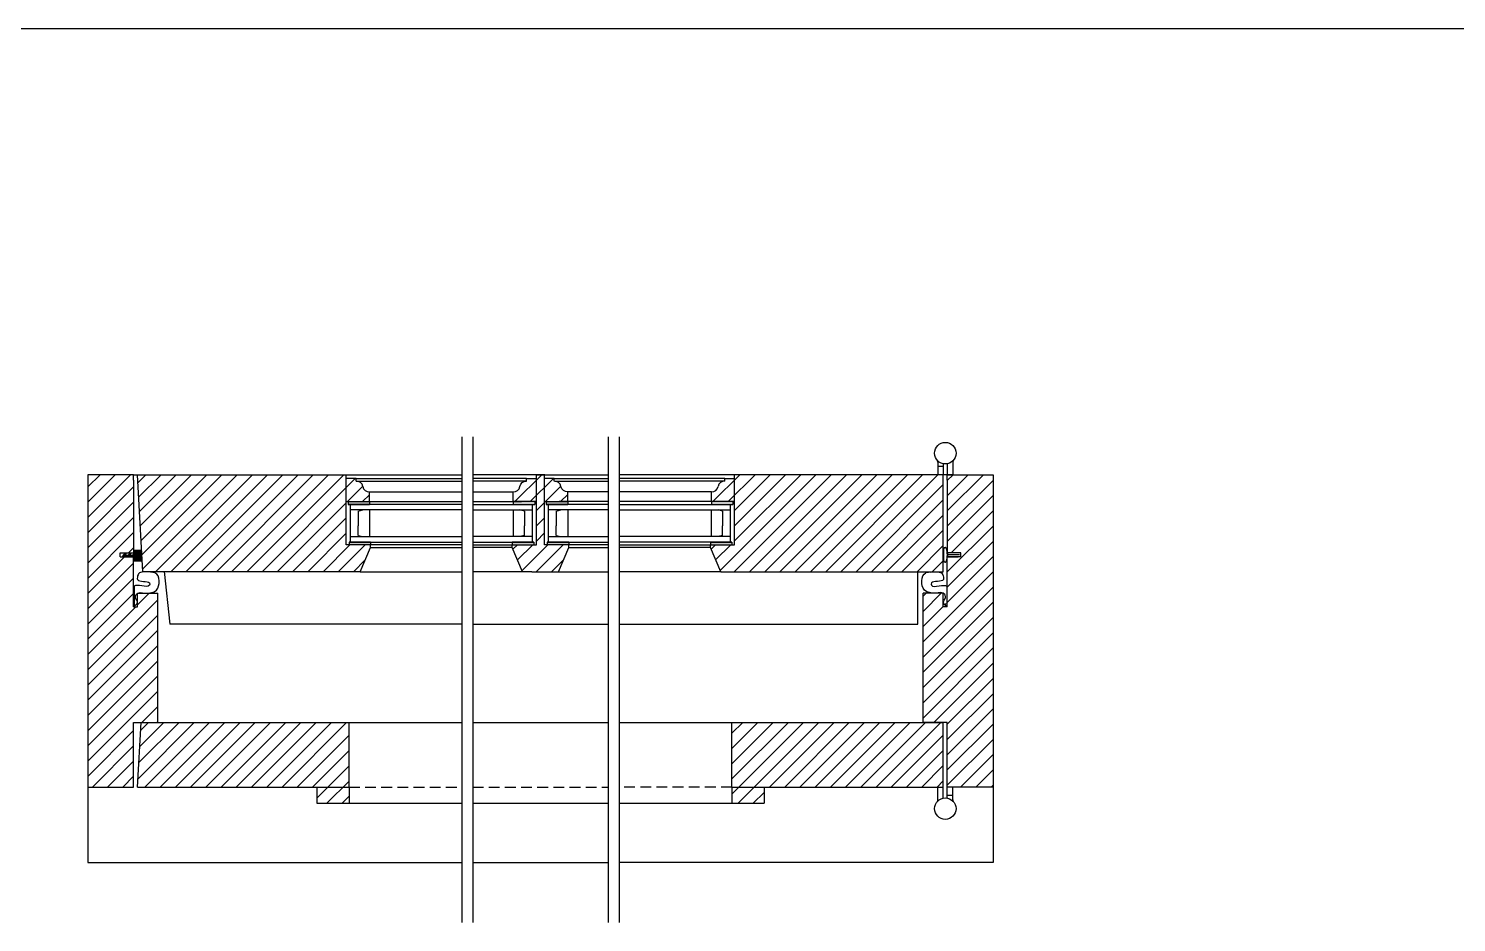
# Model space of a CAD drawing. Header units: inches. Extents: x 1985 to 11287, y 379 to 4336.
# Drawn here: x 7589.45 to 7622.59, y 3369.77 to 3390.52 of the extents above; entities that cross this region are included whole.
import ezdxf

# ---------------------------------------------------------------- set-up
doc = ezdxf.new("R2010")
doc.units = ezdxf.units.IN
doc.header["$MEASUREMENT"] = 0
doc.linetypes.add('HIDDEN', pattern=[0.375, 0.25, -0.125])
for name, color, linetype in [('glass 99', 6, 'CONTINUOUS'), ('glazing tape 99', 7, 'CONTINUOUS'), ('hardware 99', 94, 'CONTINUOUS'), ('hatch 99', 1, 'CONTINUOUS'), ('screen 99', 4, 'CONTINUOUS'), ('separation 99', 3, 'CONTINUOUS'), ('weatherstripping 99', 5, 'CONTINUOUS'), ('wood detail 99', 7, 'CONTINUOUS')]:
    doc.layers.add(name, color=color, linetype=linetype)
pattern_1 = [(45, (3330.23896, 5e-13), (-0.176776695, 0.176776695), [])]

msp = doc.modelspace()

# ---------------------------------------------------------------- hatches: boundary and pattern name
at = {"layer": 'glazing tape 99'}
h = msp.add_hatch(color=7, dxfattribs=at)
h.paths.add_polyline_path([(7597.359868, 3379.539947), (7596.859868, 3379.539947), (7596.859868, 3379.477447), (7597.359868, 3379.477447)])
h.paths.add_polyline_path([(7597.383368, 3378.602447), (7596.883368, 3378.602447), (7596.883368, 3378.539947), (7597.383368, 3378.539947)])
h = msp.add_hatch(color=7, dxfattribs=at)
h.paths.add_polyline_path([(7601.194058, 3379.539947), (7600.694058, 3379.539947), (7600.694058, 3379.477447), (7601.194058, 3379.477447)])
h.paths.add_polyline_path([(7601.959558, 3379.539947), (7601.459558, 3379.539947), (7601.459558, 3379.477447), (7601.959558, 3379.477447)])
h.paths.add_polyline_path([(7601.983058, 3378.602447), (7601.483058, 3378.602447), (7601.483058, 3378.539947), (7601.983058, 3378.539947)])
h.paths.add_polyline_path([(7601.170558, 3378.602447), (7600.670558, 3378.602447), (7600.670558, 3378.539947), (7601.170558, 3378.539947)])
h = msp.add_hatch(color=7, dxfattribs=at)
h.paths.add_polyline_path([(7605.793747, 3379.539947), (7605.293747, 3379.539947), (7605.293747, 3379.477447), (7605.793747, 3379.477447)])
h.paths.add_polyline_path([(7605.770247, 3378.602447), (7605.270247, 3378.602447), (7605.270247, 3378.539947), (7605.770247, 3378.539947)])
at = {"layer": 'hatch 99'}
h = msp.add_hatch(dxfattribs=at)
h.set_pattern_fill('ANSI31', color=256, scale=2, style=0)
h.set_pattern_definition(pattern_1)
h.paths.add_polyline_path([(7592.445883, 3377.414947), (7591.977053, 3377.414947), (7591.977053, 3377.102483), (7591.883395, 3377.102483), (7591.883395, 3378.258447), (7591.570895, 3378.258447), (7591.570895, 3378.352447), (7591.883395, 3378.352447), (7591.883395, 3380.039947), (7591.883395, 3380.164947), (7591.883391, 3380.164947), (7590.820883, 3380.164947), (7590.820883, 3372.914947), (7591.883383, 3372.914947), (7591.883383, 3374.414947), (7592.445883, 3374.414947)])
h = msp.add_hatch(dxfattribs=at)
h.set_pattern_fill('ANSI31', color=256, scale=2, style=0)
h.set_pattern_definition(pattern_1)
h.paths.add_polyline_path([(7596.820854, 3380.164947), (7591.977121, 3380.164947), (7592.095039, 3377.914947), (7597.142297, 3377.914947), (7597.383368, 3378.477447), (7597.383368, 3378.539947), (7596.820854, 3378.539947)])
h.paths.add_polyline_path([(7597.203139, 3379.894259, 0.374595674), (7597.050668, 3380.016447), (7597.050668, 3380.078947), (7596.820854, 3380.078947), (7596.820854, 3379.539947), (7597.359868, 3379.539947), (7597.359868, 3379.766447, -0.380557848)], flags=17)
h = msp.add_hatch(dxfattribs=at)
h.set_pattern_fill('ANSI31', color=256, scale=2, style=0)
h.set_pattern_definition(pattern_1)
h.paths.add_polyline_path([(7601.983058, 3378.477447), (7601.983058, 3378.539947), (7601.420543, 3378.539947), (7601.420543, 3380.164947), (7601.233072, 3380.164947), (7601.233072, 3378.539947), (7600.670558, 3378.539947), (7600.670558, 3378.477447), (7600.911629, 3377.914947), (7601.130379, 3377.914947), (7601.741986, 3377.914947)])
h.paths.add_polyline_path([(7601.233072, 3380.078947), (7601.006558, 3380.078947), (7601.006558, 3380.016447, 0.375199902), (7600.850308, 3379.891447, -0.375199902), (7600.694058, 3379.766447), (7600.694058, 3379.539947), (7601.233072, 3379.539947)], flags=17)
h.paths.add_polyline_path([(7601.803308, 3379.891447, 0.375199902), (7601.647058, 3380.016447), (7601.647058, 3380.078947), (7601.420543, 3380.078947), (7601.420543, 3379.539947), (7601.959558, 3379.539947), (7601.959558, 3379.766447, -0.375199902)], flags=17)
h = msp.add_hatch(dxfattribs=at)
h.set_pattern_fill('ANSI31', color=256, scale=2, style=0)
h.set_pattern_definition(pattern_1)
h.paths.add_polyline_path([(7605.832761, 3380.078947), (7605.606247, 3380.078947), (7605.606247, 3380.016447), (7605.593125, 3380.016447, 0.350781059), (7605.449997, 3379.891447, -0.375199902), (7605.293747, 3379.766447), (7605.293747, 3379.539947), (7605.832761, 3379.539947)], flags=17)
h.paths.add_polyline_path([(7610.676497, 3380.164947), (7605.832761, 3380.164947), (7605.832761, 3378.539947), (7605.270247, 3378.539947), (7605.270247, 3378.477447), (7605.511318, 3377.914947), (7610.676497, 3377.914947)])
h = msp.add_hatch(dxfattribs=at)
h.set_pattern_fill('ANSI31', color=256, scale=2, style=0)
h.set_pattern_definition(pattern_1)
edge = h.paths.add_edge_path()
edge.add_line((7611.832732, 3380.164947), (7610.770224, 3380.164947))
edge.add_line((7610.770224, 3380.164947), (7610.770224, 3380.039947))
edge.add_line((7610.770224, 3380.039947), (7610.77022, 3380.039947))
edge.add_line((7610.77022, 3380.039947), (7610.770224, 3378.352447))
edge.add_line((7610.770224, 3378.352447), (7611.08272, 3378.352447))
edge.add_line((7611.08272, 3378.352447), (7611.08272, 3378.258447))
edge.add_line((7611.08272, 3378.258447), (7610.770224, 3378.258447))
edge.add_line((7610.770224, 3378.258447), (7610.770224, 3377.102483))
edge.add_line((7610.770224, 3377.102483), (7610.676562, 3377.102483))
edge.add_line((7610.676562, 3377.102483), (7610.676562, 3377.414387))
edge.add_spline(control_points=[(7610.503306, 3377.416624), (7610.575191, 3377.4312), (7610.703114, 3377.448839), (7610.742852, 3377.284755), (7610.652061, 3377.241657), (7610.68922, 3377.152204), (7610.75926, 3377.107988)], knot_values=[0.002756706, 0.002756706, 0.002756706, 0.002756706, 0.162430415, 0.217787302, 0.327082606, 0.496812861, 0.496812861, 0.496812861, 0.496812861], degree=3, periodic=0)
edge.add_line((7610.675385, 3377.414947), (7610.207732, 3377.414947))
edge.add_line((7610.207732, 3377.414947), (7610.207732, 3374.414947))
edge.add_line((7610.207732, 3374.414947), (7610.770232, 3374.414947))
edge.add_line((7610.770232, 3374.414947), (7610.770232, 3372.914947))
edge.add_line((7610.770232, 3372.914947), (7611.832732, 3372.914947))
edge.add_line((7611.832732, 3372.914947), (7611.832732, 3380.164947))
h = msp.add_hatch(dxfattribs=at)
h.set_pattern_fill('ANSI31', color=1, scale=2, style=0)
h.set_pattern_definition([(45, (6268.97849, 4337.23743), (-0.176776695, 0.176776695), [])])
h.paths.add_polyline_path([(7596.883383, 3372.914947), (7596.883383, 3374.414947), (7592.055695, 3374.414947), (7591.977083, 3372.914947)])
h.paths.add_polyline_path([(7596.883383, 3372.539947), (7596.883383, 3372.914947), (7596.133383, 3372.914947), (7596.133383, 3372.539947)])
h.paths.add_polyline_path([(7606.520232, 3372.539947), (7606.520232, 3372.914947), (7605.770232, 3372.914947), (7605.770232, 3372.539947)])
h.paths.add_polyline_path([(7610.676532, 3372.914947), (7610.676532, 3374.414947), (7605.770232, 3374.414947), (7605.770232, 3372.914947)])
at = {"layer": 'weatherstripping 99', "lineweight": 30}
msp.add_hatch(color=5, dxfattribs=at).paths.add_polyline_path([(7591.914395, 3378.414947), (7591.883422, 3378.414947), (7591.883403, 3378.319426), (7591.849813, 3378.289699), (7591.790019, 3378.289699), (7591.833556, 3378.351947), (7591.805259, 3378.351947), (7591.761722, 3378.289699), (7591.682834, 3378.289699), (7591.72637, 3378.351947), (7591.698073, 3378.351947), (7591.631549, 3378.273199), (7591.631549, 3378.258447), (7591.883391, 3378.258447), (7591.883373, 3378.164947), (7591.914395, 3378.164947)])
h = msp.add_hatch(dxfattribs=at)
h.set_pattern_fill('ANSI36', color=5, scale=0.125, angle=315, style=0)
h.set_pattern_definition([(0, (7779.706804, 1788.192995), (0.02734375, 0.015625), [0.0390625, -0.0078125, 0, -0.0078125])])
h.paths.add_polyline_path([(7592.068835, 3378.414947), (7591.914395, 3378.414947), (7591.914395, 3378.164947), (7592.081937, 3378.164947)])

# ---------------------------------------------------------------- linework, layer by layer
at = {"layer": 'glass 99', "color": 6}
for p, q in [((7599.503643, 3379.477447), (7596.859868, 3379.477447)), ((7596.914554, 3378.602447), (7596.914554, 3379.477447)), ((7599.503643, 3379.352447), (7596.914554, 3379.352447)), ((7597.095488, 3379.322456), (7597.203271, 3379.352447)), ((7597.095488, 3379.322456), (7597.095488, 3378.977447)), ((7597.359868, 3379.352447), (7597.359868, 3378.727447)), ((7599.753643, 3379.477447), (7601.194058, 3379.477447)), ((7599.753643, 3379.352447), (7601.139372, 3379.352447)), ((7600.694058, 3379.352447), (7600.694058, 3378.727447)), ((7600.958438, 3379.322456), (7600.850655, 3379.352447)), ((7600.958438, 3379.322456), (7600.958438, 3378.977447)), ((7601.139372, 3378.602447), (7601.139372, 3379.477447)), ((7602.899972, 3379.477447), (7601.459558, 3379.477447)), ((7601.514243, 3378.602447), (7601.514243, 3379.477447)), ((7602.899972, 3379.352447), (7601.514243, 3379.352447)), ((7601.695177, 3379.322456), (7601.80296, 3379.352447)), ((7601.695177, 3379.322456), (7601.695177, 3378.977447)), ((7601.959558, 3379.352447), (7601.959558, 3378.727447)), ((7603.149972, 3379.477447), (7605.793747, 3379.477447)), ((7603.149972, 3379.352447), (7605.739061, 3379.352447)), ((7605.291373, 3379.352447), (7605.291373, 3378.727447)), ((7605.555753, 3379.322456), (7605.44797, 3379.352447)), ((7605.555753, 3379.322456), (7605.555753, 3378.977447)), ((7605.739061, 3378.602447), (7605.739061, 3379.477447)), ((7597.095488, 3378.757439), (7597.095488, 3378.977447)), ((7600.958438, 3378.757439), (7600.958438, 3378.977447)), ((7601.695177, 3378.757439), (7601.695177, 3378.977447)), ((7605.555753, 3378.757439), (7605.555753, 3378.977447)), ((7596.883368, 3378.602447), (7599.503643, 3378.602447)), ((7596.914554, 3378.727447), (7599.503643, 3378.727447)), ((7597.095488, 3378.757439), (7597.203271, 3378.727447)), ((7601.139372, 3378.727447), (7599.753643, 3378.727447)), ((7599.753643, 3378.602447), (7601.170558, 3378.602447)), ((7600.958438, 3378.757439), (7600.850655, 3378.727447)), ((7601.483058, 3378.602447), (7602.899972, 3378.602447)), ((7601.514243, 3378.727447), (7602.899972, 3378.727447)), ((7601.695177, 3378.757439), (7601.80296, 3378.727447)), ((7605.739061, 3378.727447), (7603.149972, 3378.727447)), ((7605.770247, 3378.602447), (7603.149972, 3378.602447)), ((7605.555753, 3378.757439), (7605.44797, 3378.727447))]:
    msp.add_line(p, q, dxfattribs=at)
at = {"layer": 'glazing tape 99', "color": 7}
for p, q in [((7596.859868, 3379.539947), (7596.859868, 3379.477447)), ((7597.359868, 3379.539947), (7597.359868, 3379.477447)), ((7605.293747, 3379.539947), (7605.293747, 3379.477447)), ((7605.793747, 3379.539947), (7605.793747, 3379.477447)), ((7601.170558, 3378.602447), (7600.670558, 3378.602447)), ((7601.983058, 3378.602447), (7601.483058, 3378.602447))]:
    msp.add_line(p, q, dxfattribs=at)
at = {"layer": 'glazing tape 99'}
for p, q in [((7600.694058, 3379.539947), (7600.694058, 3379.477447)), ((7601.194058, 3379.539947), (7601.194058, 3379.477447)), ((7601.459558, 3379.539947), (7601.459558, 3379.477447)), ((7601.959558, 3379.539947), (7601.959558, 3379.477447)), ((7596.859868, 3379.477447), (7597.359868, 3379.477447)), ((7600.694058, 3379.477447), (7601.194058, 3379.477447)), ((7601.459558, 3379.477447), (7601.959558, 3379.477447)), ((7605.293747, 3379.477447), (7605.793747, 3379.477447)), ((7596.883368, 3378.602447), (7596.883368, 3378.539947)), ((7597.383368, 3378.602447), (7596.883368, 3378.602447)), ((7597.383368, 3378.602447), (7597.383368, 3378.539947)), ((7600.670558, 3378.602447), (7600.670558, 3378.539947)), ((7601.170558, 3378.602447), (7601.170558, 3378.539947)), ((7601.483058, 3378.602447), (7601.483058, 3378.539947)), ((7601.983058, 3378.602447), (7601.983058, 3378.539947)), ((7605.270247, 3378.602447), (7605.270247, 3378.539947)), ((7605.270247, 3378.602447), (7605.770247, 3378.602447)), ((7605.770247, 3378.602447), (7605.770247, 3378.539947))]:
    msp.add_line(p, q, dxfattribs=at)
at = {"layer": 'hardware 99', "color": 94}
for p, q in [((7610.551497, 3380.458235), (7610.551497, 3380.164947)), ((7610.676497, 3380.352447), (7610.551497, 3380.352447)), ((7610.676497, 3380.419379), (7610.676497, 3380.164947)), ((7610.770224, 3380.419379), (7610.770224, 3380.164947)), ((7610.895224, 3380.458235), (7610.895224, 3380.164947)), ((7610.551505, 3372.62166), (7610.551505, 3372.914947)), ((7610.676505, 3372.660516), (7610.676505, 3372.914947)), ((7610.770232, 3372.660516), (7610.770232, 3372.914947)), ((7610.895232, 3372.62166), (7610.895232, 3372.914947)), ((7610.770232, 3372.727447), (7610.895232, 3372.727447))]:
    msp.add_line(p, q, dxfattribs=at)
at = {"layer": 'hardware 99'}
msp.add_line((7610.885641, 3380.164947), (7610.770224, 3380.164947), dxfattribs=at)
at = {"layer": 'hardware 99', "color": 94}
for centre in [(7610.723361, 3380.664947), (7610.723368, 3372.414947)]:
    msp.add_circle(centre, 0.25, dxfattribs=at)
for centre, start, end in [((7610.488997, 3380.458235), 0, 41.4128763), ((7610.957724, 3380.458235), 138.5871237, 180), ((7610.489005, 3372.62166), 318.5871237, 0), ((7610.957732, 3372.62166), 180, 221.4128763)]:
    msp.add_arc(centre, 0.0625, start, end, dxfattribs=at)
at = {"layer": 'screen 99', "color": 4, "linetype": 'HIDDEN'}
for p, q in [((7596.883383, 3372.914947), (7599.503643, 3372.914947)), ((7599.753643, 3372.914947), (7602.899972, 3372.914947)), ((7605.770232, 3372.914947), (7603.149972, 3372.914947))]:
    msp.add_line(p, q, dxfattribs=at)
at = {"layer": 'separation 99'}
msp.add_line((7548.604797, 3390.520478), (7625.276756, 3390.520478), dxfattribs=at)
at = {"layer": 'weatherstripping 99', "color": 5, "lineweight": 30}
for p, q in [((7591.631549, 3378.273199), (7591.698073, 3378.351947)), ((7591.631549, 3378.273199), (7591.631549, 3378.258447)), ((7591.631549, 3378.258447), (7591.631549, 3378.273199)), ((7591.883391, 3378.258447), (7591.631549, 3378.258447)), ((7591.682834, 3378.289699), (7591.72637, 3378.351947)), ((7591.761722, 3378.289699), (7591.682834, 3378.289699)), ((7591.698073, 3378.351947), (7591.72637, 3378.351947)), ((7591.761722, 3378.289699), (7591.805259, 3378.351947)), ((7591.790019, 3378.289699), (7591.833556, 3378.351947)), ((7591.849813, 3378.289699), (7591.790019, 3378.289699)), ((7591.805259, 3378.351947), (7591.833556, 3378.351947)), ((7591.883403, 3378.319426), (7591.849813, 3378.289699)), ((7591.883391, 3378.258447), (7591.883373, 3378.164947)), ((7591.883422, 3378.414947), (7591.883403, 3378.319426)), ((7591.883422, 3378.414947), (7592.068835, 3378.414947)), ((7591.914395, 3378.164947), (7591.914395, 3378.414947)), ((7592.081937, 3378.164947), (7592.068835, 3378.414947)), ((7611.053316, 3378.305447), (7610.772066, 3378.305447)), ((7591.883373, 3378.164947), (7592.081937, 3378.164947)), ((7591.894355, 3377.581774), (7591.894355, 3377.107988)), ((7610.75926, 3377.581774), (7610.75926, 3377.107988))]:
    msp.add_line(p, q, dxfattribs=at)
at = {"layer": 'weatherstripping 99'}
msp.add_line((7610.772066, 3378.352447), (7610.772066, 3378.258447), dxfattribs=at)
at = {"layer": 'weatherstripping 99', "color": 5, "lineweight": 30}
for centre, radius, start, end in [((7612.168651, 3378.305448), 1.490314, 175.5422501, 184.4577651), ((7610.719485, 3378.435619), 0.039346, 44.9078748, 201.3716879), ((7610.255027, 3378.30545), 0.517039, 342.211976, 17.7871245), ((7592.277655, 3377.631901), 0.272391, 68.1531508, 90.3367326), ((7610.37596, 3377.631901), 0.272391, 89.6632674, 111.8468492), ((7610.719485, 3378.175276), 0.039346, 158.6283299, 315.092152)]:
    msp.add_arc(centre, radius, start, end, dxfattribs=at)
for points, knots in [([(7592.276054, 3377.904287), (7592.139046, 3377.915362), (7592.044763, 3377.908666), (7591.98246, 3377.864924), (7591.937451, 3377.636645), (7592.260411, 3377.732578), (7592.262048, 3377.507738), (7591.950297, 3377.630151), (7591.894355, 3377.581774)], [0, 0, 0, 0, 0.083614321, 0.208464293, 0.316031641, 0.607589822, 0.683535209, 1.009413891, 1.009413891, 1.009413891, 1.009413891]), ([(7592.150309, 3377.416624), (7592.250545, 3377.420045), (7592.499983, 3377.419825), (7592.50654, 3377.8333), (7592.379019, 3377.884729)], [0, 0, 0, 0, 0.2460489598, 0.6041502785, 0.6041502785, 0.6041502785, 0.6041502785]), ([(7610.503306, 3377.416624), (7610.40307, 3377.420045), (7610.153632, 3377.419825), (7610.147075, 3377.8333), (7610.274596, 3377.884729)], [0, 0, 0, 0, 0.2460489598, 0.6041502785, 0.6041502785, 0.6041502785, 0.6041502785]), ([(7610.377561, 3377.904287), (7610.514569, 3377.915362), (7610.608852, 3377.908666), (7610.671155, 3377.864924), (7610.716164, 3377.636645), (7610.393204, 3377.732578), (7610.391567, 3377.507738), (7610.703318, 3377.630151), (7610.75926, 3377.581774)], [0, 0, 0, 0, 0.083614321, 0.208464293, 0.316031641, 0.607589822, 0.683535209, 1.009413891, 1.009413891, 1.009413891, 1.009413891]), ([(7591.894355, 3377.107988), (7591.964395, 3377.152204), (7592.001554, 3377.241657), (7591.910763, 3377.284755), (7591.950501, 3377.448839), (7592.078424, 3377.4312), (7592.150309, 3377.416624)], [0.0027567057, 0.0027567057, 0.0027567057, 0.0027567057, 0.1724869609, 0.2817822642, 0.3371391511, 0.4968128609, 0.4968128609, 0.4968128609, 0.4968128609]), ([(7610.75926, 3377.107988), (7610.68922, 3377.152204), (7610.652061, 3377.241657), (7610.742852, 3377.284755), (7610.703114, 3377.448839), (7610.575191, 3377.4312), (7610.503306, 3377.416624)], [0.0027567057, 0.0027567057, 0.0027567057, 0.0027567057, 0.1724869609, 0.2817822642, 0.3371391511, 0.4968128609, 0.4968128609, 0.4968128609, 0.4968128609])]:
    msp.add_open_spline(points, degree=3, knots=knots, dxfattribs=at)
at = {"layer": 'wood detail 99'}
for p, q in [((7599.503643, 3381.042694), (7599.503643, 3369.773564)), ((7599.753643, 3381.042694), (7599.753643, 3369.773564)), ((7602.899972, 3381.042694), (7602.899972, 3369.773564)), ((7603.149972, 3381.042694), (7603.149972, 3369.773564)), ((7591.883395, 3380.039947), (7591.883395, 3378.352447)), ((7592.095039, 3377.914947), (7591.977121, 3380.164947)), ((7596.820854, 3380.164947), (7599.503643, 3380.164947)), ((7597.050668, 3380.078947), (7599.503643, 3380.078947)), ((7597.050668, 3380.016447), (7599.503643, 3380.016447)), ((7601.425022, 3380.164947), (7599.753643, 3380.164947)), ((7601.006558, 3380.078947), (7599.753643, 3380.078947)), ((7600.993435, 3380.016447), (7599.753643, 3380.016447)), ((7601.228593, 3380.164947), (7602.899972, 3380.164947)), ((7601.647058, 3380.078947), (7602.899972, 3380.078947)), ((7601.66018, 3380.016447), (7602.899972, 3380.016447)), ((7605.832761, 3380.164947), (7603.149972, 3380.164947)), ((7605.606247, 3380.078947), (7603.149972, 3380.078947)), ((7605.606247, 3380.016447), (7603.149972, 3380.016447)), ((7610.676497, 3377.914947), (7610.676497, 3380.164947)), ((7610.77022, 3380.039947), (7610.770224, 3378.352447)), ((7597.359868, 3379.766447), (7599.503643, 3379.766447)), ((7597.359868, 3379.539947), (7599.503643, 3379.539947)), ((7599.753643, 3379.766447), (7600.694058, 3379.766447)), ((7599.753643, 3379.539947), (7600.889308, 3379.539947)), ((7602.899972, 3379.539947), (7601.764308, 3379.539947)), ((7602.899972, 3379.766447), (7601.959558, 3379.766447)), ((7605.293747, 3379.766447), (7603.149972, 3379.766447)), ((7605.293747, 3379.539947), (7603.149972, 3379.539947)), ((7597.383368, 3378.539947), (7596.820854, 3378.539947)), ((7599.503643, 3378.539947), (7597.383368, 3378.539947)), ((7597.383368, 3378.477447), (7597.383368, 3378.539947)), ((7599.753643, 3378.539947), (7600.889308, 3378.539947)), ((7600.670558, 3378.539947), (7601.233072, 3378.539947)), ((7600.670558, 3378.477447), (7600.670558, 3378.539947)), ((7601.983058, 3378.539947), (7601.420543, 3378.539947)), ((7602.899972, 3378.539947), (7601.764308, 3378.539947)), ((7601.983058, 3378.477447), (7601.983058, 3378.539947)), ((7603.149972, 3378.539947), (7605.270247, 3378.539947)), ((7605.270247, 3378.477447), (7605.270247, 3378.539947)), ((7605.270247, 3378.539947), (7605.832761, 3378.539947)), ((7591.570895, 3378.352447), (7591.883391, 3378.352447)), ((7591.570895, 3378.258447), (7591.883391, 3378.258447)), ((7611.08272, 3378.352447), (7610.770224, 3378.352447)), ((7611.08272, 3378.258447), (7610.770224, 3378.258447)), ((7597.142297, 3377.914947), (7599.503643, 3377.914947)), ((7601.130379, 3377.914947), (7599.753643, 3377.914947)), ((7601.130379, 3377.914947), (7602.899972, 3377.914947)), ((7605.511318, 3377.914947), (7603.149972, 3377.914947)), ((7610.082832, 3376.695947), (7610.082832, 3377.914947)), ((7591.883383, 3374.414947), (7592.445883, 3374.414947)), ((7610.770232, 3374.414947), (7610.207732, 3374.414947)), ((7590.820883, 3372.914947), (7591.883383, 3372.914947)), ((7590.820883, 3372.914947), (7590.820883, 3371.164947)), ((7611.832732, 3372.914947), (7610.770232, 3372.914947)), ((7611.832732, 3372.914947), (7611.832732, 3371.164947)), ((7590.820883, 3371.164947), (7599.503643, 3371.164947)), ((7599.753643, 3371.164947), (7602.899972, 3371.164947)), ((7611.832732, 3371.164947), (7603.149972, 3371.164947))]:
    msp.add_line(p, q, dxfattribs=at)
at = {"layer": 'wood detail 99', "color": 0}
for p, q in [((7591.767974, 3380.164947), (7590.820883, 3380.164947)), ((7591.883391, 3380.164947), (7590.820883, 3380.164947)), ((7590.820883, 3380.164947), (7590.820883, 3372.914947)), ((7591.883391, 3380.164947), (7596.820854, 3380.164947)), ((7610.770224, 3380.164947), (7605.832761, 3380.164947)), ((7610.770224, 3380.164947), (7611.832732, 3380.164947)), ((7611.832732, 3380.164947), (7611.832732, 3372.914947)), ((7590.820883, 3379.664947), (7590.820883, 3378.352447)), ((7590.820883, 3379.664947), (7590.820883, 3378.352447)), ((7611.832732, 3379.664947), (7611.832732, 3378.352447)), ((7611.832732, 3379.664947), (7611.832732, 3378.352447)), ((7590.820883, 3379.227447), (7590.820883, 3378.352447)), ((7590.820883, 3379.227447), (7590.820883, 3378.352447)), ((7611.832732, 3379.227447), (7611.832732, 3378.352447)), ((7611.832732, 3379.227447), (7611.832732, 3378.352447)), ((7597.142297, 3377.914947), (7592.095039, 3377.914947)), ((7605.511318, 3377.914947), (7610.676497, 3377.914947)), ((7591.977053, 3377.102483), (7591.977053, 3377.414947)), ((7591.977053, 3377.414947), (7592.445883, 3377.414947)), ((7592.445883, 3374.414947), (7592.445883, 3377.414947)), ((7610.676562, 3377.414947), (7610.207732, 3377.414947)), ((7610.207732, 3374.414947), (7610.207732, 3377.414947)), ((7610.676562, 3377.102483), (7610.676562, 3377.414947)), ((7591.883391, 3377.102483), (7591.977053, 3377.102483)), ((7610.770224, 3377.102483), (7610.676562, 3377.102483)), ((7599.503643, 3376.695947), (7592.723121, 3376.695947)), ((7599.753643, 3376.695947), (7602.899972, 3376.695947)), ((7603.149972, 3376.695947), (7610.082832, 3376.695947)), ((7591.883383, 3372.914947), (7591.883383, 3374.414947)), ((7591.977083, 3372.914947), (7592.055695, 3374.414947)), ((7596.883383, 3372.914947), (7596.883383, 3374.414947)), ((7605.770232, 3372.914947), (7605.770232, 3374.414947)), ((7610.676532, 3372.914947), (7610.676532, 3374.414947)), ((7610.770232, 3372.914947), (7610.770232, 3374.414947))]:
    msp.add_line(p, q, dxfattribs=at)
at = {"layer": 'wood detail 99', "color": 7}
for p, q in [((7591.883395, 3380.039947), (7591.883395, 3380.164947)), ((7596.820854, 3378.539947), (7596.820854, 3380.164947)), ((7597.050668, 3380.078947), (7596.820854, 3380.078947)), ((7597.050668, 3380.016447), (7597.050668, 3380.078947)), ((7601.233072, 3378.539947), (7601.233072, 3380.164947)), ((7601.420543, 3378.539947), (7601.420543, 3380.164947)), ((7605.606247, 3380.016447), (7605.606247, 3380.078947)), ((7605.606247, 3380.078947), (7605.832761, 3380.078947)), ((7605.832761, 3378.539947), (7605.832761, 3380.164947)), ((7610.77022, 3380.039947), (7610.77022, 3380.164947)), ((7610.770224, 3380.039947), (7610.770224, 3380.164947)), ((7596.820854, 3379.539947), (7597.359868, 3379.539947)), ((7597.359868, 3379.539947), (7597.359868, 3379.766447)), ((7605.293747, 3379.539947), (7605.293747, 3379.766447)), ((7605.832761, 3379.539947), (7605.293747, 3379.539947)), ((7591.570895, 3378.258447), (7591.570895, 3378.352447)), ((7591.881549, 3378.258447), (7591.631549, 3378.258447)), ((7591.883395, 3377.102472), (7591.883395, 3378.258447)), ((7597.142297, 3377.914947), (7597.383368, 3378.477447)), ((7597.383368, 3378.477447), (7599.503643, 3378.477447)), ((7600.670558, 3378.477447), (7599.753643, 3378.477447)), ((7600.911629, 3377.914947), (7600.670558, 3378.477447)), ((7601.741986, 3377.914947), (7601.983058, 3378.477447)), ((7601.983058, 3378.477447), (7602.899972, 3378.477447)), ((7605.270247, 3378.477447), (7603.149972, 3378.477447)), ((7605.511318, 3377.914947), (7605.270247, 3378.477447)), ((7610.770224, 3377.102472), (7610.770224, 3378.258447)), ((7610.772066, 3378.258447), (7611.022066, 3378.258447)), ((7611.08272, 3378.258447), (7611.08272, 3378.352447)), ((7592.594983, 3377.915088), (7592.723121, 3376.695947)), ((7592.055695, 3374.414947), (7599.503643, 3374.414947)), ((7599.753643, 3374.414947), (7602.899972, 3374.414947)), ((7603.149972, 3374.414947), (7610.676532, 3374.414947)), ((7591.977083, 3372.914947), (7596.883383, 3372.914947)), ((7596.133383, 3372.914947), (7596.133383, 3372.539947)), ((7596.883383, 3372.914947), (7596.883383, 3372.539947)), ((7605.770232, 3372.914947), (7605.770232, 3372.539947)), ((7605.770232, 3372.914947), (7610.676532, 3372.914947)), ((7606.520232, 3372.914947), (7606.520232, 3372.539947)), ((7596.133383, 3372.539947), (7599.503643, 3372.539947)), ((7599.753643, 3372.539947), (7602.899972, 3372.539947)), ((7603.149972, 3372.539947), (7606.520232, 3372.539947))]:
    msp.add_line(p, q, dxfattribs=at)
for points in [[(7601.233072, 3379.539947), (7600.694058, 3379.539947), (7600.694058, 3379.766447, 0.375199902), (7600.850308, 3379.891447, -0.375199902), (7601.006558, 3380.016447), (7601.006558, 3380.078947), (7601.233072, 3380.078947)], [(7601.420543, 3379.539947), (7601.959558, 3379.539947), (7601.959558, 3379.766447, -0.375199902), (7601.803308, 3379.891447, 0.375199902), (7601.647058, 3380.016447), (7601.647058, 3380.078947), (7601.420543, 3380.078947)]]:
    msp.add_lwpolyline(points, format="xyb", dxfattribs=at)
for centre, radius, start, end in [((7597.0568, 3379.867875), 0.148699, 9.1212265, 92.3632261), ((7597.353307, 3379.918402), 0.152097, 190.2080197, 272.4723638), ((7605.300308, 3379.918402), 0.152097, 267.5276362, 349.7919803), ((7605.599686, 3379.864492), 0.152097, 87.5276362, 169.7919803)]:
    msp.add_arc(centre, radius, start, end, dxfattribs=at)

doc.saveas('drawing.dxf')
